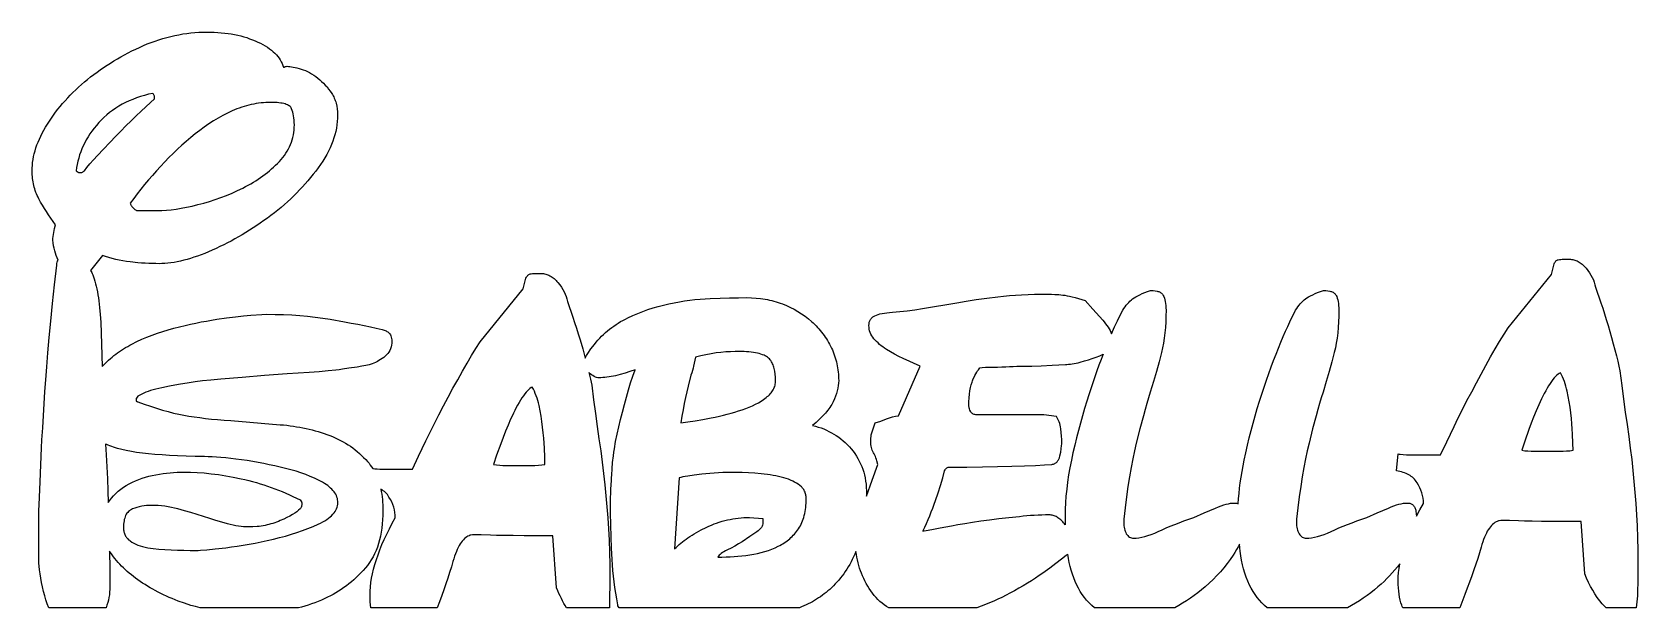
# Model space of a CAD drawing. Extents: x 10 to 246, y 2 to 87.
import ezdxf

# ---------------------------------------------------------------- set-up
doc = ezdxf.new("R2010")
doc.units = 0
doc.layers.add('CAMADA_1', color=18, linetype='CONTINUOUS')

msp = doc.modelspace()

# ---------------------------------------------------------------- linework, layer by layer
at = {"layer": 'CAMADA_1'}
for points in [[(11.96, 2.28), (11.75, 2.86), (11.55, 3.45), (11.37, 4.07), (11.21, 4.7), (11.05, 5.36), (10.91, 6.02), (10.78, 6.67), (10.68, 7.31), (10.59, 7.9), (10.53, 8.42), (10.49, 8.85), (10.48, 9.21), (10.48, 14.03), (10.48, 14.93), (10.49, 15.8), (10.51, 16.63), (10.54, 17.44), (10.68, 20.84), (10.88, 25.83), (10.96, 27), (11.07, 28.78), (11.41, 34.14), (11.52, 35.87), (11.66, 37.76), (11.83, 39.83), (12.04, 42.07), (12.27, 44.48), (12.52, 47.06), (12.81, 49.82), (13.13, 52.74), (13.16, 52.96), (13.21, 53.15), (13.26, 53.32), (13.33, 53.47), (13.19, 53.79), (13.07, 54.13), (12.95, 54.48), (12.85, 54.84), (12.76, 55.21), (12.68, 55.59), (12.62, 55.99), (12.56, 56.39), (12.57, 56.66), (12.6, 56.94), (12.64, 57.22), (12.7, 57.52), (12.83, 58.1), (12.96, 58.64), (12.6, 59.14), (12.26, 59.63), (11.93, 60.12), (11.62, 60.6), (11.32, 61.08), (11.04, 61.55), (10.76, 62.02), (10.51, 62.49), (10.39, 62.72), (10.28, 62.96), (10.17, 63.2), (10.07, 63.44), (9.98, 63.69), (9.9, 63.94), (9.83, 64.19), (9.76, 64.45), (9.7, 64.71), (9.65, 64.97), (9.61, 65.23), (9.58, 65.5), (9.55, 65.77), (9.53, 66.04), (9.52, 66.32), (9.51, 66.6), (9.52, 67.02), (9.55, 67.43), (9.59, 67.85), (9.66, 68.28), (9.73, 68.7), (9.83, 69.13), (9.95, 69.55), (10.08, 69.98), (10.23, 70.42), (10.39, 70.85), (10.58, 71.29), (10.78, 71.72), (11, 72.16), (11.24, 72.61), (11.5, 73.05), (11.77, 73.5), (12.06, 73.94), (12.35, 74.38), (12.66, 74.82), (12.98, 75.25), (13.31, 75.68), (13.66, 76.1), (14.01, 76.52), (14.37, 76.93), (14.75, 77.34), (15.13, 77.74), (15.53, 78.14), (15.93, 78.53), (16.35, 78.92), (16.78, 79.31), (17.22, 79.69), (17.67, 80.06), (18.13, 80.43), (18.6, 80.79), (19.07, 81.15), (19.55, 81.49), (20.04, 81.83), (20.54, 82.16), (21.04, 82.48), (21.55, 82.8), (22.07, 83.11), (22.59, 83.4), (23.12, 83.7), (23.66, 83.98), (24.21, 84.26), (24.76, 84.52), (25.33, 84.78), (25.89, 85.04), (26.47, 85.28), (27.04, 85.5), (27.62, 85.71), (28.19, 85.91), (28.77, 86.09), (29.35, 86.25), (29.94, 86.4), (30.52, 86.53), (31.1, 86.65), (31.69, 86.75), (32.28, 86.83), (32.87, 86.9), (33.46, 86.96), (34.05, 87), (34.65, 87.02), (35.24, 87.03), (35.79, 87.02), (36.32, 87), (36.84, 86.97), (37.35, 86.94), (37.86, 86.88), (38.35, 86.82), (38.83, 86.75), (39.31, 86.66), (39.77, 86.56), (40.22, 86.46), (40.67, 86.34), (41.1, 86.21), (41.52, 86.06), (41.94, 85.91), (42.34, 85.74), (42.74, 85.57), (43.12, 85.38), (43.48, 85.19), (43.82, 84.99), (44.14, 84.79), (44.45, 84.58), (44.73, 84.36), (44.99, 84.14), (45.24, 83.91), (45.47, 83.67), (45.67, 83.43), (45.86, 83.19), (46.03, 82.93), (46.18, 82.67), (46.31, 82.41), (46.42, 82.13), (46.52, 81.85), (46.58, 81.86), (46.63, 81.87), (46.68, 81.89), (46.72, 81.92), (46.76, 81.95), (46.83, 81.97), (46.93, 81.98), (47.05, 81.99), (47.25, 81.98), (47.47, 81.96), (47.71, 81.93), (47.96, 81.89), (48.22, 81.83), (48.5, 81.76), (48.8, 81.68), (49.1, 81.59), (49.42, 81.48), (49.73, 81.36), (50.04, 81.22), (50.35, 81.06), (50.65, 80.88), (50.96, 80.69), (51.26, 80.49), (51.56, 80.26), (51.85, 80.02), (52.13, 79.77), (52.41, 79.51), (52.67, 79.23), (52.92, 78.95), (53.16, 78.65), (53.39, 78.33), (53.61, 78.01), (53.72, 77.84), (53.81, 77.67), (53.91, 77.49), (53.99, 77.31), (54.07, 77.13), (54.14, 76.94), (54.2, 76.75), (54.26, 76.55), (54.35, 76.14), (54.42, 75.72), (54.46, 75.28), (54.47, 74.82), (54.46, 74.34), (54.43, 73.86), (54.37, 73.38), (54.3, 72.9), (54.2, 72.41), (54.07, 71.93), (53.93, 71.45), (53.76, 70.96), (53.57, 70.48), (53.36, 69.99), (53.13, 69.5), (52.87, 69.02), (52.59, 68.53), (52.29, 68.04), (51.97, 67.55), (51.62, 67.07), (51.26, 66.58), (50.89, 66.1), (50.51, 65.63), (50.12, 65.16), (49.72, 64.7), (49.31, 64.24), (48.89, 63.79), (48.46, 63.35), (48.02, 62.92), (47.57, 62.49), (47.11, 62.06), (46.64, 61.64), (46.16, 61.23), (45.67, 60.83), (45.17, 60.43), (44.66, 60.04), (44.14, 59.65), (43.63, 59.28), (43.1, 58.91), (42.58, 58.55), (42.05, 58.2), (41.52, 57.86), (40.99, 57.53), (40.45, 57.2), (39.91, 56.89), (39.37, 56.58), (38.82, 56.28), (38.27, 56), (37.72, 55.72), (37.16, 55.45), (36.6, 55.18), (36.04, 54.93), (35.48, 54.69), (34.93, 54.46), (34.39, 54.25), (33.86, 54.06), (33.34, 53.88), (32.83, 53.72), (32.32, 53.57), (31.83, 53.44), (31.34, 53.32), (30.87, 53.22), (30.4, 53.14), (29.95, 53.07), (29.5, 53.01), (29.06, 52.97), (28.63, 52.95), (28.21, 52.94), (27.71, 52.95), (27.2, 52.96), (26.69, 52.98), (26.16, 53.01), (25.62, 53.04), (25.08, 53.09), (23.97, 53.21), (23.41, 53.28), (22.87, 53.36), (22.34, 53.46), (21.82, 53.57), (21.31, 53.69), (20.81, 53.83), (20.33, 53.98), (19.86, 54.13), (18.12, 51.94), (18.21, 51.79), (18.29, 51.64), (18.37, 51.48), (18.44, 51.31), (18.55, 51.01), (18.66, 50.69), (18.76, 50.35), (18.86, 49.99), (18.95, 49.61), (19.04, 49.22), (19.12, 48.81), (19.2, 48.38), (19.27, 47.94), (19.34, 47.48), (19.45, 46.51), (19.55, 45.46), (19.63, 44.35), (19.73, 41.08), (19.84, 37.79), (20.06, 38.04), (20.3, 38.28), (20.53, 38.52), (20.78, 38.75), (21.03, 38.97), (21.29, 39.19), (21.55, 39.41), (21.82, 39.62), (22.1, 39.82), (22.38, 40.02), (22.67, 40.22), (22.96, 40.41), (23.27, 40.59), (23.58, 40.77), (23.89, 40.95), (24.21, 41.11), (24.93, 41.47), (25.67, 41.81), (26.42, 42.12), (27.18, 42.42), (27.96, 42.7), (28.75, 42.97), (29.56, 43.21), (30.38, 43.44), (31.2, 43.64), (32.02, 43.84), (32.82, 44.03), (33.61, 44.2), (34.39, 44.36), (35.17, 44.5), (35.93, 44.64), (36.68, 44.76), (38.11, 44.97), (39.43, 45.14), (40.63, 45.27), (41.19, 45.32), (41.72, 45.36), (43.33, 45.46), (44.04, 45.49), (45.29, 45.48), (46.51, 45.45), (47.72, 45.39), (48.9, 45.31), (50.05, 45.21), (51.19, 45.08), (52.3, 44.93), (53.39, 44.76), (55.48, 44.39), (56.48, 44.2), (57.45, 44.02), (58.39, 43.82), (59.3, 43.63), (60.17, 43.43), (61.02, 43.24), (61.18, 43.2), (61.33, 43.15), (61.48, 43.1), (61.61, 43.04), (61.74, 42.97), (61.86, 42.89), (61.97, 42.8), (62.08, 42.71), (62.17, 42.6), (62.25, 42.47), (62.32, 42.31), (62.38, 42.14), (62.42, 41.95), (62.45, 41.74), (62.47, 41.5), (62.48, 41.25), (62.43, 40.96), (62.36, 40.68), (62.27, 40.42), (62.16, 40.17), (62.02, 39.94), (61.87, 39.72), (61.68, 39.51), (61.48, 39.32), (61.26, 39.15), (61.04, 38.98), (60.81, 38.82), (60.57, 38.68), (60.33, 38.54), (60.08, 38.42), (59.82, 38.3), (59.56, 38.2), (59.12, 38.07), (58.61, 37.95), (58.03, 37.84), (57.37, 37.73), (56.13, 37.55), (55.18, 37.4), (54.73, 37.34), (54.23, 37.27), (53.09, 37.15), (51.77, 37.04), (50.27, 36.94), (47.04, 36.72), (43.71, 36.47), (40.41, 36.21), (37.28, 35.94), (35.84, 35.81), (34.59, 35.68), (33.52, 35.54), (32.63, 35.41), (31.08, 35.15), (29.75, 34.91), (28.63, 34.69), (28.15, 34.58), (27.73, 34.48), (27.34, 34.38), (26.96, 34.27), (26.61, 34.15), (26.27, 34.02), (25.94, 33.88), (25.64, 33.74), (25.35, 33.58), (25.07, 33.42), (24.96, 33.29), (24.88, 33.16), (24.85, 33.09), (24.83, 33.02), (24.81, 32.96), (24.81, 32.89), (24.81, 32.83), (24.83, 32.78), (24.85, 32.73), (24.88, 32.69), (24.91, 32.66), (24.96, 32.64), (25.01, 32.63), (25.07, 32.63), (26.02, 32.28), (26.94, 31.95), (27.83, 31.66), (28.69, 31.4), (29.52, 31.17), (30.32, 30.96), (31.09, 30.78), (31.84, 30.64), (32.58, 30.51), (33.36, 30.39), (34.18, 30.28), (35.02, 30.17), (35.9, 30.08), (36.81, 29.99), (37.76, 29.91), (38.74, 29.84), (46.03, 29.24), (46.52, 29.2), (47.01, 29.15), (47.5, 29.09), (47.98, 29.02), (48.45, 28.95), (48.92, 28.86), (49.38, 28.78), (49.84, 28.68), (50.3, 28.58), (50.74, 28.47), (51.19, 28.35), (51.62, 28.22), (52.06, 28.09), (52.48, 27.95), (52.91, 27.81), (53.32, 27.65), (53.73, 27.49), (54.14, 27.32), (54.53, 27.13), (54.92, 26.94), (55.29, 26.74), (55.66, 26.52), (56.02, 26.3), (56.37, 26.06), (56.72, 25.82), (57.05, 25.56), (57.38, 25.29), (57.7, 25.02), (58.01, 24.73), (58.31, 24.43), (58.61, 24.12), (58.89, 23.81), (59.1, 23.56), (59.29, 23.31), (59.47, 23.05), (59.65, 22.78), (59.94, 22.75), (60.28, 22.73), (60.68, 22.72), (61.12, 22.72), (65.49, 22.72), (66.39, 24.62), (67.48, 26.89), (68.09, 28.13), (68.73, 29.4), (69.38, 30.69), (70.07, 32), (70.76, 33.31), (71.46, 34.6), (72.16, 35.87), (72.85, 37.11), (73.54, 38.3), (74.2, 39.41), (74.83, 40.45), (75.44, 41.42), (81.81, 49.24), (82.2, 50.83), (82.27, 50.96), (82.34, 51.07), (82.41, 51.17), (82.49, 51.25), (82.56, 51.31), (82.64, 51.37), (82.72, 51.41), (82.8, 51.43), (82.98, 51.46), (83.18, 51.48), (83.41, 51.49), (83.66, 51.5), (84.46, 51.5), (84.62, 51.49), (84.79, 51.48), (84.95, 51.45), (85.11, 51.41), (85.27, 51.37), (85.42, 51.31), (85.58, 51.24), (85.73, 51.16), (85.89, 51.08), (86.04, 50.98), (86.19, 50.87), (86.34, 50.75), (86.48, 50.62), (86.63, 50.48), (86.77, 50.33), (86.91, 50.17), (87.18, 49.84), (87.42, 49.5), (87.64, 49.16), (87.82, 48.81), (87.98, 48.46), (88.12, 48.11), (88.22, 47.75), (88.3, 47.38), (89.1, 45.06), (89.37, 44.28), (89.63, 43.47), (89.9, 42.63), (90.16, 41.75), (90.55, 40.4), (90.92, 39.05), (91, 39.24), (91.09, 39.41), (91.19, 39.58), (91.29, 39.73), (91.77, 40.39), (92.29, 41.06), (92.54, 41.37), (92.8, 41.67), (93.07, 41.96), (93.34, 42.25), (93.62, 42.52), (93.91, 42.79), (94.21, 43.05), (94.51, 43.29), (94.82, 43.53), (95.14, 43.77), (95.46, 43.99), (95.79, 44.2), (96.13, 44.41), (96.48, 44.6), (96.83, 44.79), (97.19, 44.97), (97.93, 45.31), (98.67, 45.62), (99.41, 45.91), (100.16, 46.18), (100.92, 46.42), (101.68, 46.65), (102.45, 46.85), (103.23, 47.02), (104.01, 47.18), (104.78, 47.32), (105.55, 47.45), (106.31, 47.55), (107.07, 47.65), (107.83, 47.72), (108.58, 47.78), (109.33, 47.82), (110.78, 47.88), (112.16, 47.92), (113.47, 47.94), (114.7, 47.95), (115.39, 47.94), (116.07, 47.89), (116.74, 47.82), (117.07, 47.77), (117.4, 47.72), (117.73, 47.66), (118.05, 47.59), (118.37, 47.51), (118.69, 47.43), (119.01, 47.34), (119.32, 47.24), (119.63, 47.14), (119.94, 47.02), (120.54, 46.78), (121.13, 46.51), (121.7, 46.23), (122.24, 45.91), (122.77, 45.58), (123.28, 45.22), (123.78, 44.84), (124.25, 44.44), (124.48, 44.23), (124.7, 44.01), (124.92, 43.8), (125.13, 43.57), (125.33, 43.34), (125.53, 43.11), (125.72, 42.87), (125.91, 42.63), (126.09, 42.38), (126.26, 42.13), (126.43, 41.88), (126.59, 41.62), (126.74, 41.35), (126.89, 41.08), (127.03, 40.81), (127.17, 40.53), (127.3, 40.24), (127.42, 39.96), (127.53, 39.67), (127.63, 39.38), (127.73, 39.09), (127.81, 38.8), (127.89, 38.5), (127.96, 38.2), (128.03, 37.91), (128.08, 37.6), (128.12, 37.3), (128.16, 36.99), (128.19, 36.69), (128.21, 36.38), (128.22, 36.06), (128.23, 35.75), (128.22, 35.38), (128.18, 35.01), (128.12, 34.63), (128.03, 34.24), (127.92, 33.85), (127.78, 33.45), (127.62, 33.05), (127.43, 32.63), (127.33, 32.43), (127.21, 32.22), (127.08, 32.01), (126.94, 31.79), (126.79, 31.58), (126.63, 31.36), (126.46, 31.15), (126.27, 30.93), (125.87, 30.48), (125.42, 30.04), (124.92, 29.58), (124.38, 29.12), (124.81, 29.01), (125.23, 28.89), (125.63, 28.76), (126.03, 28.61), (126.42, 28.44), (126.8, 28.26), (127.17, 28.07), (127.53, 27.86), (127.88, 27.64), (128.23, 27.4), (128.56, 27.15), (128.88, 26.88), (129.2, 26.6), (129.5, 26.31), (129.8, 26), (130.09, 25.67), (130.36, 25.33), (130.61, 24.99), (130.85, 24.63), (131.07, 24.26), (131.27, 23.88), (131.46, 23.5), (131.63, 23.1), (131.78, 22.69), (131.91, 22.27), (132.02, 21.84), (132.12, 21.4), (132.2, 20.95), (132.26, 20.49), (132.3, 20.01), (132.33, 19.53), (132.34, 19.04), (132.34, 18.74), (133.18, 21.06), (134.01, 23.4), (133.87, 23.9), (133.79, 24.14), (133.71, 24.36), (133.63, 24.57), (133.54, 24.76), (133.44, 24.95), (133.35, 25.12), (133.25, 25.29), (133.17, 25.48), (133.1, 25.67), (133.05, 25.88), (133.01, 26.1), (132.97, 26.34), (132.96, 26.59), (132.95, 26.84), (132.96, 27.23), (133, 27.57), (133.03, 27.74), (133.06, 27.89), (133.1, 28.03), (133.15, 28.17), (133.36, 28.77), (133.61, 29.5), (134.42, 29.78), (135.27, 30.09), (135.71, 30.25), (136.15, 30.38), (136.6, 30.48), (137.06, 30.56), (140.24, 37.85), (137.72, 38.98), (137.07, 39.29), (136.45, 39.61), (135.85, 39.95), (135.27, 40.31), (134.99, 40.49), (134.73, 40.68), (134.48, 40.87), (134.24, 41.07), (134.02, 41.27), (133.8, 41.47), (133.6, 41.68), (133.41, 41.9), (133.24, 42.12), (133.09, 42.34), (132.97, 42.57), (132.87, 42.81), (132.79, 43.05), (132.73, 43.3), (132.7, 43.56), (132.68, 43.82), (132.7, 44.08), (132.71, 44.2), (132.74, 44.31), (132.77, 44.42), (132.81, 44.52), (132.85, 44.62), (132.9, 44.72), (132.96, 44.8), (133.02, 44.89), (133.09, 44.97), (133.17, 45.04), (133.25, 45.11), (133.34, 45.17), (133.44, 45.23), (133.55, 45.28), (133.78, 45.37), (134.03, 45.46), (134.31, 45.54), (134.62, 45.61), (134.96, 45.67), (135.32, 45.73), (135.71, 45.77), (136.13, 45.81), (136.67, 45.85), (137.21, 45.89), (137.75, 45.95), (138.3, 46.01), (139.43, 46.16), (140.58, 46.34), (145.62, 47.2), (147.01, 47.43), (148.48, 47.65), (150.03, 47.86), (151.65, 48.06), (152.49, 48.16), (153.36, 48.24), (154.25, 48.31), (155.16, 48.36), (156.1, 48.41), (157.07, 48.44), (158.06, 48.46), (159.08, 48.46), (159.56, 48.45), (160.07, 48.43), (160.62, 48.39), (161.2, 48.33), (161.51, 48.29), (161.85, 48.23), (162.22, 48.16), (162.62, 48.06), (163.05, 47.96), (163.51, 47.83), (164, 47.69), (164.51, 47.53), (165.62, 46.27), (167.1, 44.62), (167.32, 44.36), (167.52, 44.11), (167.71, 43.86), (167.88, 43.61), (168.04, 43.37), (168.18, 43.12), (168.3, 42.88), (168.41, 42.63), (168.85, 43.64), (169.27, 44.55), (169.67, 45.37), (170.04, 46.1), (170.21, 46.35), (170.38, 46.6), (170.56, 46.83), (170.74, 47.04), (170.92, 47.24), (171.11, 47.43), (171.31, 47.6), (171.5, 47.75), (171.72, 47.9), (171.97, 48.06), (172.25, 48.21), (172.56, 48.37), (172.91, 48.53), (173.29, 48.69), (173.71, 48.85), (174.15, 49.01), (174.5, 49), (174.82, 48.97), (175.1, 48.91), (175.23, 48.87), (175.35, 48.83), (175.46, 48.78), (175.56, 48.73), (175.66, 48.67), (175.75, 48.6), (175.82, 48.53), (175.9, 48.46), (175.96, 48.37), (176.01, 48.28), (176.1, 48.09), (176.19, 47.87), (176.25, 47.63), (176.31, 47.37), (176.35, 47.09), (176.38, 46.78), (176.4, 46.45), (176.41, 46.1), (176.4, 45.22), (176.37, 44.36), (176.32, 43.54), (176.24, 42.75), (176.15, 41.98), (176.04, 41.25), (175.9, 40.54), (175.75, 39.86), (175.39, 38.5), (175, 37.08), (174.56, 35.59), (174.09, 34.03), (173.84, 33.21), (173.59, 32.36), (173.33, 31.48), (173.08, 30.56), (172.56, 28.62), (172.03, 26.53), (171.77, 25.42), (171.52, 24.22), (171.27, 22.94), (171.04, 21.58), (170.81, 20.14), (170.59, 18.61), (170.38, 17.01), (170.18, 15.33), (170.18, 14.8), (170.18, 14.57), (170.2, 14.35), (170.23, 14.14), (170.28, 13.93), (170.33, 13.74), (170.4, 13.55), (170.48, 13.37), (170.57, 13.2), (170.68, 13.05), (170.79, 12.91), (170.91, 12.8), (171.04, 12.71), (171.17, 12.63), (171.32, 12.58), (171.47, 12.55), (171.63, 12.54), (171.82, 12.55), (172.01, 12.56), (172.41, 12.6), (172.83, 12.68), (173.28, 12.79), (173.74, 12.93), (174.23, 13.1), (174.75, 13.3), (175.28, 13.54), (175.84, 13.79), (176.43, 14.04), (177.04, 14.29), (177.69, 14.55), (178.35, 14.81), (179.05, 15.07), (180.52, 15.59), (182.05, 16.27), (183.7, 16.98), (184.12, 17.16), (184.52, 17.3), (184.9, 17.43), (185.26, 17.53), (185.6, 17.61), (185.92, 17.67), (186.21, 17.7), (186.49, 17.71), (186.64, 17.71), (186.78, 17.69), (186.92, 17.65), (187.04, 17.61), (187.09, 18.36), (187.16, 19.13), (187.24, 19.91), (187.34, 20.7), (187.46, 21.51), (187.6, 22.33), (187.75, 23.17), (187.92, 24.01), (188.16, 25.12), (188.41, 26.22), (188.67, 27.32), (188.95, 28.41), (189.23, 29.49), (189.53, 30.57), (189.85, 31.64), (190.17, 32.7), (190.51, 33.75), (190.84, 34.78), (191.19, 35.79), (191.53, 36.78), (191.88, 37.75), (192.24, 38.69), (192.6, 39.62), (192.96, 40.53), (193.32, 41.4), (193.66, 42.22), (194, 42.99), (194.32, 43.71), (194.63, 44.38), (194.92, 45), (195.21, 45.57), (195.48, 46.1), (195.65, 46.35), (195.82, 46.6), (195.99, 46.83), (196.17, 47.04), (196.36, 47.24), (196.55, 47.43), (196.74, 47.6), (196.94, 47.75), (197.15, 47.9), (197.4, 48.06), (197.68, 48.21), (198, 48.37), (198.35, 48.53), (198.73, 48.69), (199.14, 48.85), (199.59, 49.01), (199.94, 49), (200.25, 48.97), (200.53, 48.91), (200.66, 48.87), (200.78, 48.83), (200.89, 48.78), (201, 48.73), (201.09, 48.67), (201.18, 48.6), (201.26, 48.53), (201.33, 48.46), (201.39, 48.37), (201.45, 48.28), (201.54, 48.09), (201.62, 47.87), (201.69, 47.63), (201.74, 47.37), (201.79, 47.09), (201.82, 46.78), (201.84, 46.45), (201.84, 46.1), (201.83, 45.22), (201.8, 44.36), (201.75, 43.54), (201.68, 42.75), (201.58, 41.98), (201.47, 41.25), (201.34, 40.54), (201.18, 39.86), (200.83, 38.5), (200.43, 37.08), (200, 35.59), (199.52, 34.03), (199.27, 33.21), (199.02, 32.36), (198.77, 31.48), (198.51, 30.56), (197.99, 28.62), (197.47, 26.53), (197.21, 25.42), (196.95, 24.22), (196.71, 22.94), (196.47, 21.58), (196.24, 20.14), (196.02, 18.61), (195.81, 17.01), (195.61, 15.33), (195.61, 14.8), (195.62, 14.57), (195.64, 14.35), (195.67, 14.14), (195.71, 13.93), (195.77, 13.74), (195.83, 13.55), (195.92, 13.37), (196.01, 13.2), (196.11, 13.05), (196.22, 12.91), (196.34, 12.8), (196.47, 12.71), (196.61, 12.63), (196.75, 12.58), (196.91, 12.55), (197.07, 12.54), (197.25, 12.55), (197.45, 12.56), (197.84, 12.6), (198.27, 12.68), (198.71, 12.79), (199.18, 12.93), (199.67, 13.1), (200.18, 13.3), (200.72, 13.54), (201.28, 13.79), (201.86, 14.04), (202.48, 14.29), (203.12, 14.55), (203.79, 14.81), (204.48, 15.07), (205.96, 15.59), (207.48, 16.27), (209.14, 16.98), (209.56, 17.16), (209.96, 17.3), (210.34, 17.43), (210.7, 17.53), (211.03, 17.61), (211.35, 17.67), (211.65, 17.7), (211.92, 17.71), (212.05, 17.71), (212.18, 17.7), (212.29, 17.67), (212.4, 17.64), (212.5, 17.6), (212.6, 17.55), (212.69, 17.49), (212.77, 17.42), (212.84, 17.34), (212.91, 17.25), (212.97, 17.15), (213.03, 17.04), (213.08, 16.93), (213.12, 16.8), (213.16, 16.66), (213.18, 16.52), (213.25, 16.12), (213.3, 15.76), (213.78, 16.7), (214.3, 17.66), (214.29, 18.05), (214.24, 18.44), (214.17, 18.83), (214.07, 19.21), (213.94, 19.59), (213.78, 19.97), (213.59, 20.34), (213.37, 20.71), (213.25, 20.88), (213.12, 21.05), (212.98, 21.21), (212.83, 21.36), (212.67, 21.5), (212.51, 21.63), (212.33, 21.75), (212.14, 21.87), (211.95, 21.97), (211.74, 22.06), (211.53, 22.15), (211.31, 22.22), (211.07, 22.29), (210.83, 22.35), (210.58, 22.39), (210.32, 22.43), (210.59, 24.95), (210.73, 24.92), (210.9, 24.89), (211.32, 24.85), (211.83, 24.83), (212.44, 24.82), (216.82, 24.82), (217.72, 26.72), (218.81, 29), (219.42, 30.23), (220.05, 31.5), (220.71, 32.79), (221.4, 34.1), (222.09, 35.42), (222.79, 36.7), (223.48, 37.97), (224.18, 39.21), (224.86, 40.4), (225.52, 41.51), (226.16, 42.55), (226.77, 43.52), (233.13, 51.34), (233.53, 52.93), (233.6, 53.06), (233.67, 53.17), (233.74, 53.27), (233.81, 53.35), (233.89, 53.42), (233.97, 53.47), (234.05, 53.51), (234.13, 53.53), (234.31, 53.56), (234.51, 53.58), (234.74, 53.59), (234.99, 53.6), (235.79, 53.6), (235.95, 53.59), (236.11, 53.58), (236.28, 53.55), (236.44, 53.51), (236.59, 53.47), (236.75, 53.41), (236.91, 53.34), (237.06, 53.27), (237.21, 53.18), (237.37, 53.08), (237.51, 52.97), (237.66, 52.85), (237.81, 52.72), (237.95, 52.58), (238.1, 52.43), (238.24, 52.27), (238.51, 51.94), (238.75, 51.6), (238.96, 51.26), (239.15, 50.91), (239.31, 50.56), (239.45, 50.21), (239.55, 49.85), (239.63, 49.49), (240.43, 47.17), (240.69, 46.39), (240.96, 45.57), (241.22, 44.73), (241.49, 43.85), (241.75, 42.95), (242, 42.06), (242.25, 41.16), (242.48, 40.27), (242.7, 39.4), (242.9, 38.59), (243.07, 37.84), (243.21, 37.15), (243.48, 35.02), (243.74, 32.99), (244.01, 31.07), (244.27, 29.26), (244.53, 27.52), (244.75, 25.81), (244.96, 24.14), (245.14, 22.5), (245.29, 20.87), (245.43, 19.25), (245.56, 17.62), (245.67, 16), (245.75, 14.34), (245.82, 12.6), (245.85, 10.79), (245.86, 8.9), (245.86, 7.31), (245.85, 5.97), (245.83, 4.89), (245.8, 4.06), (245.77, 3.6), (245.73, 3.15), (245.68, 2.71), (245.62, 2.28), (241.19, 2.28), (240.91, 2.56), (240.63, 2.87), (240.25, 3.33), (239.89, 3.82), (239.55, 4.33), (239.22, 4.87), (238.9, 5.44), (238.6, 6.04), (238.31, 6.66), (238.04, 7.31), (237.51, 15), (233.27, 15), (231.66, 15.01), (230.3, 15.02), (229.17, 15.04), (228.29, 15.07), (226.95, 15.12), (225.97, 15.14), (225.67, 15.13), (225.44, 15.1), (225.35, 15.08), (225.27, 15.06), (225.22, 15.03), (225.18, 15), (224.99, 14.93), (224.82, 14.83), (224.65, 14.71), (224.48, 14.57), (224.32, 14.41), (224.16, 14.22), (224, 14.02), (223.85, 13.79), (223.7, 13.55), (223.56, 13.28), (223.42, 12.99), (223.29, 12.68), (223.15, 12.35), (223.03, 11.99), (222.91, 11.62), (222.79, 11.22), (222.55, 10.4), (222.29, 9.57), (222.02, 8.72), (221.73, 7.86), (221.42, 6.98), (221.1, 6.09), (220.76, 5.18), (220.4, 4.26), (219.65, 2.28), (211.27, 2.28), (211.19, 2.48), (211.12, 2.67), (210.99, 3.04), (210.88, 3.44), (210.79, 3.86), (210.72, 4.29), (210.66, 4.75), (210.62, 5.23), (210.59, 5.73), (210.59, 6.25), (210.6, 6.85), (210.64, 7.47), (210.72, 8.1), (210.82, 8.75), (210.47, 8.31), (210.1, 7.87), (209.72, 7.44), (209.33, 7.01), (208.92, 6.59), (208.5, 6.18), (208.06, 5.78), (207.61, 5.38), (207.08, 4.93), (206.54, 4.5), (206, 4.09), (205.44, 3.7), (204.87, 3.32), (204.3, 2.96), (203.71, 2.61), (203.12, 2.28), (191.31, 2.28), (190.91, 2.63), (190.53, 3.01), (190.17, 3.4), (189.83, 3.81), (189.52, 4.24), (189.23, 4.69), (188.96, 5.16), (188.71, 5.64), (188.46, 6.22), (188.23, 6.8), (188.02, 7.4), (187.84, 8.02), (187.67, 8.64), (187.53, 9.29), (187.42, 9.95), (187.32, 10.62), (187.26, 11.14), (187.21, 11.66), (187.02, 11.26), (186.8, 10.85), (186.56, 10.44), (186.29, 10.02), (185.86, 9.4), (185.41, 8.79), (184.93, 8.19), (184.43, 7.6), (183.91, 7.03), (183.36, 6.47), (182.78, 5.92), (182.18, 5.38), (181.65, 4.93), (181.11, 4.5), (180.56, 4.09), (180.01, 3.7), (179.44, 3.32), (178.86, 2.96), (178.28, 2.61), (177.69, 2.28), (165.88, 2.28), (165.48, 2.63), (165.09, 3.01), (164.73, 3.4), (164.4, 3.81), (164.08, 4.24), (163.79, 4.69), (163.53, 5.16), (163.28, 5.64), (163.05, 6.17), (162.83, 6.71), (162.63, 7.25), (162.46, 7.82), (162.3, 8.39), (162.16, 8.97), (162.05, 9.57), (161.95, 10.18), (161.84, 10.09), (161.73, 10), (161.02, 9.44), (160.2, 8.82), (159.29, 8.15), (158.28, 7.41), (157.74, 7.03), (157.18, 6.66), (156.61, 6.28), (156.01, 5.91), (155.4, 5.53), (154.76, 5.16), (154.11, 4.8), (153.44, 4.43), (152.86, 4.13), (152.27, 3.83), (151.67, 3.55), (151.06, 3.27), (150.45, 3.01), (149.83, 2.76), (149.2, 2.51), (148.57, 2.28), (135.62, 2.28), (135.27, 2.49), (134.93, 2.72), (134.61, 2.97), (134.3, 3.23), (134.01, 3.5), (133.73, 3.8), (133.47, 4.11), (133.21, 4.43), (132.96, 4.78), (132.73, 5.14), (132.5, 5.5), (132.29, 5.87), (132.1, 6.24), (131.91, 6.61), (131.74, 6.99), (131.58, 7.37), (131.44, 7.75), (131.3, 8.14), (131.18, 8.54), (131.08, 8.93), (130.99, 9.34), (130.91, 9.74), (130.84, 10.15), (130.78, 10.57), (130.61, 10.17), (130.43, 9.78), (130.24, 9.41), (130.05, 9.04), (129.85, 8.68), (129.64, 8.32), (129.42, 7.98), (129.2, 7.64), (128.97, 7.31), (128.73, 6.99), (128.49, 6.68), (128.24, 6.38), (127.98, 6.08), (127.72, 5.8), (127.45, 5.52), (127.17, 5.25), (126.91, 5.01), (126.65, 4.78), (126.38, 4.56), (126.11, 4.34), (125.84, 4.13), (125.55, 3.93), (125.27, 3.74), (124.97, 3.55), (124.68, 3.37), (124.37, 3.19), (124.07, 3.02), (123.75, 2.86), (123.43, 2.71), (123.11, 2.56), (122.78, 2.42), (122.45, 2.28), (95.93, 2.28), (95.83, 2.43), (95.74, 2.59), (95.74, 2.73), (95.58, 3.59), (95.43, 4.44), (95.3, 5.29), (95.19, 6.13), (95.09, 6.96), (95, 7.79), (94.93, 8.61), (94.87, 9.42), (94.79, 11.07), (94.72, 12.76), (94.69, 14.49), (94.67, 16.25), (94.67, 18.51), (94.68, 19.11), (94.71, 19.74), (94.75, 20.37), (94.81, 21.03), (94.81, 21.43), (94.82, 21.85), (94.87, 22.74), (94.96, 23.68), (95.07, 24.68), (95.14, 25.19), (95.22, 25.71), (95.4, 26.77), (95.62, 27.83), (95.87, 28.92), (96.14, 30.01), (96.41, 31.11), (96.7, 32.2), (97, 33.3), (97.3, 34.37), (97.61, 35.4), (97.93, 36.39), (98.26, 37.34), (97.5, 37.06), (96.78, 36.82), (96.08, 36.62), (95.74, 36.53), (95.4, 36.45), (95.08, 36.38), (94.75, 36.32), (94.44, 36.27), (94.13, 36.22), (93.82, 36.19), (93.53, 36.17), (93.23, 36.15), (92.95, 36.15), (92.78, 36.16), (92.6, 36.2), (92.42, 36.26), (92.23, 36.35), (92.04, 36.46), (91.85, 36.59), (91.66, 36.75), (91.46, 36.93), (91.69, 35.95), (91.88, 35.05), (92.15, 32.92), (92.42, 30.89), (92.68, 28.97), (92.95, 27.16), (93.2, 25.42), (93.43, 23.71), (93.63, 22.04), (93.81, 20.4), (93.97, 18.77), (94.11, 17.15), (94.23, 15.52), (94.34, 13.9), (94.43, 12.23), (94.49, 10.5), (94.53, 8.69), (94.54, 6.8), (94.53, 5.36), (94.52, 4.13), (94.51, 3.1), (94.48, 2.28), (88.19, 2.28), (87.98, 2.61), (87.79, 2.95), (87.59, 3.3), (87.41, 3.66), (87.22, 4.04), (87.05, 4.42), (86.88, 4.81), (86.71, 5.21), (86.18, 12.9), (81.94, 12.9), (80.33, 12.91), (78.97, 12.92), (77.85, 12.94), (76.96, 12.97), (75.62, 13.02), (74.64, 13.03), (74.35, 13.03), (74.11, 13), (74.02, 12.98), (73.95, 12.96), (73.89, 12.93), (73.85, 12.9), (73.67, 12.83), (73.49, 12.73), (73.32, 12.61), (73.15, 12.47), (72.99, 12.3), (72.83, 12.12), (72.67, 11.92), (72.52, 11.69), (72.37, 11.44), (72.23, 11.18), (72.09, 10.89), (71.96, 10.58), (71.83, 10.25), (71.7, 9.89), (71.58, 9.52), (71.46, 9.12), (71.22, 8.32), (70.97, 7.5), (70.7, 6.66), (70.42, 5.81), (70.12, 4.95), (69.8, 4.08), (69.47, 3.19), (69.12, 2.28), (59.38, 2.28), (59.33, 2.72), (59.29, 3.18), (59.27, 3.65), (59.26, 4.15), (59.27, 4.75), (59.32, 5.37), (59.39, 6), (59.49, 6.65), (59.62, 7.31), (59.78, 7.99), (59.97, 8.68), (60.19, 9.39), (60.43, 10.11), (60.71, 10.84), (61.01, 11.59), (61.35, 12.35), (61.71, 13.13), (62.1, 13.93), (62.52, 14.73), (62.97, 15.55), (62.96, 15.95), (62.91, 16.34), (62.84, 16.73), (62.74, 17.11), (62.61, 17.49), (62.45, 17.87), (62.26, 18.24), (62.04, 18.6), (61.92, 18.78), (61.8, 18.95), (61.66, 19.1), (61.51, 19.25), (61.36, 19.39), (61.19, 19.52), (61.02, 19.64), (60.84, 19.75), (60.91, 19.39), (60.97, 19.01), (61.03, 18.63), (61.07, 18.24), (61.1, 17.84), (61.13, 17.43), (61.14, 17.01), (61.15, 16.58), (61.14, 15.91), (61.11, 15.26), (61.06, 14.63), (60.99, 14.01), (60.9, 13.42), (60.79, 12.85), (60.65, 12.29), (60.5, 11.75), (60.33, 11.24), (60.14, 10.74), (59.93, 10.26), (59.69, 9.8), (59.44, 9.36), (59.17, 8.94), (58.88, 8.54), (58.56, 8.16), (58.24, 7.79), (57.9, 7.43), (57.56, 7.09), (57.22, 6.76), (56.87, 6.43), (56.51, 6.12), (56.15, 5.82), (55.78, 5.54), (55.4, 5.26), (55.02, 5), (54.63, 4.74), (54.24, 4.5), (53.83, 4.27), (53.43, 4.05), (53.01, 3.84), (52.59, 3.65), (52.1, 3.43), (51.61, 3.23), (51.13, 3.04), (50.64, 2.86), (50.15, 2.7), (49.66, 2.55), (49.18, 2.41), (48.7, 2.28), (34.23, 2.28), (33.56, 2.46), (32.9, 2.65), (31.95, 2.96), (31.03, 3.29), (30.15, 3.64), (29.71, 3.82), (29.29, 4.01), (28.87, 4.21), (28.45, 4.4), (28.05, 4.61), (27.65, 4.82), (27.26, 5.03), (26.88, 5.25), (26.5, 5.47), (26.14, 5.7), (25.78, 5.94), (25.42, 6.17), (25.08, 6.41), (24.75, 6.66), (24.43, 6.9), (24.12, 7.15), (23.81, 7.4), (23.52, 7.66), (23.23, 7.92), (22.95, 8.18), (22.69, 8.44), (22.43, 8.71), (22.18, 8.98), (21.94, 9.26), (21.71, 9.53), (21.49, 9.81), (21.19, 10.23), (20.91, 10.65), (20.94, 8.02), (20.95, 5.41), (20.95, 5.01), (20.92, 4.62), (20.88, 4.22), (20.82, 3.83), (20.74, 3.44), (20.64, 3.05), (20.53, 2.67), (20.4, 2.28)], [(16.01, 66.6), (16.15, 66.49), (16.28, 66.4), (16.34, 66.37), (16.41, 66.35), (16.48, 66.34), (16.54, 66.34), (16.64, 66.34), (16.73, 66.35), (16.82, 66.37), (16.91, 66.4), (16.99, 66.44), (17.07, 66.49), (17.14, 66.54), (17.21, 66.6), (17.58, 67.09), (18.02, 67.63), (18.54, 68.22), (19.13, 68.86), (21.85, 71.71), (22.58, 72.47), (23.32, 73.22), (24.07, 73.96), (24.83, 74.69), (25.57, 75.4), (26.27, 76.05), (26.93, 76.66), (27.55, 77.21), (27.55, 77.34), (27.55, 77.44), (27.53, 77.54), (27.51, 77.62), (27.48, 77.71), (27.45, 77.79), (27.4, 77.87), (27.35, 77.94), (27.29, 78.01), (26.66, 77.87), (26.06, 77.71), (25.47, 77.53), (24.9, 77.34), (24.34, 77.13), (23.8, 76.9), (23.28, 76.66), (22.78, 76.4), (22.29, 76.12), (21.82, 75.83), (21.36, 75.51), (20.92, 75.19), (20.5, 74.84), (20.09, 74.48), (19.7, 74.09), (19.33, 73.7), (18.97, 73.29), (18.64, 72.88), (18.32, 72.46), (18.03, 72.04), (17.75, 71.61), (17.49, 71.18), (17.26, 70.74), (17.04, 70.3), (16.84, 69.85), (16.67, 69.4), (16.51, 68.95), (16.37, 68.49), (16.25, 68.02), (16.15, 67.55), (16.07, 67.08)], [(23.97, 61.83), (23.98, 61.76), (24, 61.69), (24.03, 61.61), (24.07, 61.53), (24.13, 61.44), (24.19, 61.35), (24.37, 61.16), (24.56, 60.99), (24.65, 60.92), (24.73, 60.87), (24.81, 60.82), (24.89, 60.79), (24.96, 60.77), (25.03, 60.77), (27.95, 60.77), (28.59, 60.78), (29.27, 60.82), (29.97, 60.89), (30.7, 60.98), (31.46, 61.1), (32.25, 61.25), (33.07, 61.43), (33.92, 61.63), (34.78, 61.86), (35.62, 62.1), (36.47, 62.38), (37.3, 62.67), (38.12, 62.99), (38.94, 63.33), (39.75, 63.7), (40.55, 64.08), (40.94, 64.28), (41.33, 64.49), (41.71, 64.7), (42.08, 64.92), (42.44, 65.15), (42.8, 65.38), (43.14, 65.61), (43.48, 65.86), (43.81, 66.1), (44.14, 66.36), (44.46, 66.62), (44.76, 66.88), (45.06, 67.15), (45.36, 67.43), (45.64, 67.71), (45.92, 67.99), (46.18, 68.29), (46.43, 68.59), (46.66, 68.89), (46.88, 69.2), (47.07, 69.52), (47.25, 69.84), (47.42, 70.16), (47.56, 70.5), (47.69, 70.84), (47.8, 71.18), (47.89, 71.53), (47.97, 71.89), (48.03, 72.25), (48.07, 72.61), (48.1, 72.99), (48.11, 73.37), (48.1, 73.72), (48.08, 74.06), (48.05, 74.39), (48.01, 74.69), (47.95, 74.98), (47.88, 75.26), (47.8, 75.51), (47.71, 75.75), (47.65, 75.87), (47.58, 75.97), (47.48, 76.07), (47.37, 76.16), (47.24, 76.24), (47.09, 76.32), (46.93, 76.39), (46.75, 76.45), (46.55, 76.5), (46.33, 76.55), (46.1, 76.59), (45.85, 76.62), (45.58, 76.65), (45.29, 76.67), (44.98, 76.68), (44.66, 76.68), (44.3, 76.68), (43.93, 76.66), (43.57, 76.64), (43.21, 76.6), (42.85, 76.56), (42.49, 76.5), (42.13, 76.44), (41.78, 76.37), (41.42, 76.28), (41.06, 76.19), (40.71, 76.09), (40.36, 75.97), (40.01, 75.85), (39.66, 75.72), (39.31, 75.57), (38.96, 75.42), (38.26, 75.09), (37.57, 74.74), (36.89, 74.36), (36.21, 73.95), (35.53, 73.51), (34.85, 73.05), (34.18, 72.56), (33.52, 72.04), (32.86, 71.5), (32.21, 70.95), (31.56, 70.37), (30.92, 69.78), (30.28, 69.18), (29.65, 68.56), (29.03, 67.92), (28.41, 67.26), (27.81, 66.6), (27.22, 65.93), (26.64, 65.26), (26.08, 64.58), (25.53, 63.9), (24.99, 63.21), (24.47, 62.52)], [(112.98, 40), (112.31, 39.98), (111.62, 39.95), (110.91, 39.88), (110.19, 39.8), (109.45, 39.68), (108.7, 39.55), (107.93, 39.39), (107.14, 39.2), (106.88, 37.87), (106.8, 37.54), (106.71, 37.21), (106.6, 36.88), (106.48, 36.55), (106.08, 34.92), (105.68, 33.23), (105.49, 32.35), (105.32, 31.44), (105.16, 30.5), (105.02, 29.52), (106.04, 29.66), (107.12, 29.83), (108.26, 30.03), (109.46, 30.25), (110.07, 30.37), (110.67, 30.5), (111.26, 30.63), (111.83, 30.78), (112.4, 30.93), (112.96, 31.09), (113.5, 31.26), (114.04, 31.44), (114.56, 31.63), (115.05, 31.83), (115.53, 32.03), (115.98, 32.25), (116.41, 32.48), (116.81, 32.72), (117.19, 32.97), (117.55, 33.23), (117.72, 33.37), (117.88, 33.5), (118.03, 33.64), (118.16, 33.79), (118.29, 33.93), (118.4, 34.08), (118.5, 34.24), (118.6, 34.39), (118.68, 34.55), (118.75, 34.71), (118.81, 34.88), (118.86, 35.05), (118.9, 35.22), (118.92, 35.39), (118.94, 35.57), (118.94, 35.75), (118.93, 36.23), (118.9, 36.69), (118.83, 37.11), (118.79, 37.31), (118.75, 37.51), (118.69, 37.7), (118.63, 37.88), (118.57, 38.05), (118.5, 38.21), (118.42, 38.37), (118.34, 38.52), (118.25, 38.67), (118.15, 38.8), (118.04, 38.93), (117.91, 39.05), (117.77, 39.17), (117.61, 39.27), (117.43, 39.37), (117.24, 39.47), (117.02, 39.55), (116.79, 39.63), (116.54, 39.7), (116.27, 39.77), (115.99, 39.82), (115.69, 39.87), (115.37, 39.91), (115.03, 39.95), (114.68, 39.97), (114.3, 40)], [(161.58, 14.49), (161.46, 14.64), (161.33, 14.8), (161.2, 14.95), (161.06, 15.09), (160.93, 15.22), (160.79, 15.34), (160.65, 15.45), (160.51, 15.55), (160.37, 15.64), (160.23, 15.72), (160.09, 15.78), (159.94, 15.84), (159.8, 15.89), (159.65, 15.92), (159.51, 15.95), (159.36, 15.96), (159.21, 15.97), (158.67, 15.96), (158.13, 15.95), (157.58, 15.93), (157.02, 15.9), (156.46, 15.87), (155.91, 15.82), (155.37, 15.77), (154.83, 15.7), (153.28, 15.54), (151.82, 15.37), (150.44, 15.2), (149.15, 15.02), (147.94, 14.85), (146.81, 14.67), (145.77, 14.49), (144.82, 14.31), (143.19, 13.99), (141.95, 13.76), (141.1, 13.63), (140.82, 13.59), (140.64, 13.58), (140.9, 14.15), (141.16, 14.71), (141.4, 15.27), (141.64, 15.84), (141.86, 16.4), (142.08, 16.96), (142.3, 17.53), (142.5, 18.09), (142.88, 19.21), (143.23, 20.31), (143.54, 21.4), (143.82, 22.47), (143.9, 22.59), (143.97, 22.7), (144.06, 22.79), (144.16, 22.87), (144.26, 22.92), (144.37, 22.97), (144.49, 22.99), (144.62, 23), (147.08, 23.01), (149.41, 23.03), (151.62, 23.07), (153.71, 23.13), (155.59, 23.2), (157.2, 23.26), (158.54, 23.33), (159.61, 23.4), (159.72, 23.42), (159.83, 23.44), (159.93, 23.48), (160.03, 23.52), (160.12, 23.58), (160.21, 23.64), (160.29, 23.7), (160.37, 23.78), (160.44, 23.86), (160.51, 23.95), (160.57, 24.05), (160.63, 24.15), (160.68, 24.27), (160.72, 24.39), (160.8, 24.66), (160.92, 25.2), (161, 25.7), (161.05, 26.16), (161.06, 26.37), (161.07, 26.58), (161.06, 27.06), (161.03, 27.56), (160.99, 28.08), (160.93, 28.63), (160.89, 28.91), (160.84, 29.17), (160.78, 29.42), (160.7, 29.65), (160.61, 29.86), (160.51, 30.06), (160.4, 30.25), (160.27, 30.43), (158.41, 30.69), (148.6, 30.69), (148.44, 30.7), (148.29, 30.72), (148.16, 30.76), (148.04, 30.81), (147.93, 30.87), (147.83, 30.95), (147.74, 31.05), (147.67, 31.15), (147.55, 31.38), (147.47, 31.6), (147.44, 31.71), (147.42, 31.81), (147.41, 31.92), (147.41, 32.02), (147.41, 32.63), (147.44, 33.2), (147.49, 33.74), (147.55, 34.24), (147.64, 34.7), (147.74, 35.13), (147.86, 35.51), (147.93, 35.69), (148, 35.86), (148.29, 36.47), (148.42, 36.73), (148.55, 36.96), (148.67, 37.16), (148.79, 37.33), (148.89, 37.47), (149, 37.59), (149.37, 37.65), (149.83, 37.69), (150.36, 37.71), (150.99, 37.72), (151.63, 37.72), (152.25, 37.74), (152.83, 37.76), (153.37, 37.79), (153.9, 37.81), (154.43, 37.84), (154.97, 37.85), (155.5, 37.85), (156.05, 37.86), (156.66, 37.87), (158.02, 37.92), (159.64, 38), (161.6, 38.12), (161.83, 38.12), (162.08, 38.14), (162.34, 38.16), (162.61, 38.2), (162.89, 38.25), (163.18, 38.3), (163.47, 38.37), (163.78, 38.45), (164.4, 38.62), (164.99, 38.8), (165.56, 38.98), (166.11, 39.18), (166.66, 39.4), (167.17, 39.63), (166.85, 38.82), (166.54, 37.99), (166.23, 37.15), (165.93, 36.29), (165.62, 35.42), (165.33, 34.53), (165.03, 33.62), (164.74, 32.7), (164.41, 31.64), (164.1, 30.57), (163.8, 29.49), (163.51, 28.41), (163.24, 27.32), (162.97, 26.22), (162.72, 25.12), (162.48, 24.01), (162.27, 22.91), (162.08, 21.84), (161.92, 20.78), (161.79, 19.75), (161.69, 18.74), (161.61, 17.76), (161.57, 16.8), (161.56, 15.86), (161.56, 15.18)], [(228.76, 25.48), (229.22, 25.42), (229.68, 25.38), (230.15, 25.36), (230.61, 25.35), (234.33, 25.35), (234.85, 25.36), (235.35, 25.38), (235.84, 25.42), (236.32, 25.48), (236.3, 26.54), (236.25, 27.87), (236.21, 28.61), (236.15, 29.38), (236.08, 30.17), (235.98, 30.98), (235.88, 31.81), (235.75, 32.61), (235.61, 33.4), (235.45, 34.17), (235.37, 34.54), (235.27, 34.91), (235.16, 35.27), (235.04, 35.61), (234.91, 35.94), (234.77, 36.27), (234.62, 36.58), (234.46, 36.89), (234.29, 36.8), (234.12, 36.69), (233.93, 36.54), (233.75, 36.36), (233.55, 36.14), (233.35, 35.89), (233.15, 35.61), (232.93, 35.3), (232.72, 34.96), (232.51, 34.6), (232.3, 34.24), (232.09, 33.85), (231.88, 33.46), (231.68, 33.04), (231.48, 32.62), (231.28, 32.18), (230.89, 31.28), (230.51, 30.37), (230.16, 29.46), (229.82, 28.53), (229.22, 26.84)], [(77.43, 23.38), (77.89, 23.32), (78.36, 23.28), (78.82, 23.26), (79.29, 23.25), (83, 23.25), (83.52, 23.26), (84.03, 23.28), (84.52, 23.32), (84.99, 23.38), (84.97, 24.44), (84.92, 25.77), (84.88, 26.51), (84.82, 27.28), (84.75, 28.07), (84.66, 28.88), (84.55, 29.7), (84.42, 30.51), (84.28, 31.3), (84.13, 32.07), (84.04, 32.44), (83.94, 32.81), (83.83, 33.16), (83.71, 33.51), (83.58, 33.84), (83.44, 34.17), (83.29, 34.48), (83.13, 34.79), (82.96, 34.7), (82.79, 34.59), (82.61, 34.44), (82.42, 34.25), (82.22, 34.04), (82.03, 33.79), (81.82, 33.51), (81.61, 33.19), (81.39, 32.85), (81.18, 32.5), (80.97, 32.13), (80.76, 31.75), (80.55, 31.35), (80.35, 30.94), (80.15, 30.52), (79.95, 30.08), (79.56, 29.18), (79.19, 28.27), (78.83, 27.35), (78.49, 26.43), (77.89, 24.74)], [(20.73, 17.79), (20.9, 18.04), (21.19, 18.42), (21.5, 18.79), (21.84, 19.14), (22.19, 19.46), (22.57, 19.77), (22.96, 20.05), (23.38, 20.31), (23.81, 20.56), (24.27, 20.78), (24.73, 20.99), (25.2, 21.18), (25.69, 21.35), (26.18, 21.51), (26.69, 21.65), (27.2, 21.78), (27.73, 21.88), (28.26, 21.98), (28.78, 22.06), (29.3, 22.13), (29.82, 22.18), (30.33, 22.23), (30.84, 22.26), (31.34, 22.27), (31.84, 22.28), (32.32, 22.28), (32.81, 22.27), (33.81, 22.22), (34.83, 22.14), (35.87, 22.03), (36.93, 21.89), (38.02, 21.72), (39.13, 21.52), (40.26, 21.29), (40.83, 21.16), (41.4, 21.02), (41.96, 20.87), (42.52, 20.72), (43.07, 20.55), (43.63, 20.38), (44.18, 20.2), (44.72, 20.01), (45.26, 19.81), (45.8, 19.6), (46.33, 19.39), (46.86, 19.16), (47.39, 18.93), (47.91, 18.68), (48.43, 18.43), (48.95, 18.17), (49.06, 18.04), (49.15, 17.9), (49.18, 17.84), (49.2, 17.77), (49.21, 17.71), (49.21, 17.64), (49.21, 17.51), (49.2, 17.39), (49.18, 17.28), (49.15, 17.18), (49.11, 17.08), (49.06, 16.99), (49.01, 16.91), (48.95, 16.84), (48.73, 16.64), (48.47, 16.44), (48.16, 16.23), (47.82, 16.01), (47.43, 15.8), (47.01, 15.58), (46.54, 15.35), (46.03, 15.12), (45.76, 15.01), (45.49, 14.9), (45.22, 14.8), (44.94, 14.71), (44.66, 14.63), (44.38, 14.55), (44.1, 14.48), (43.81, 14.42), (43.52, 14.37), (43.22, 14.32), (42.92, 14.28), (42.62, 14.25), (42.01, 14.21), (41.39, 14.19), (41.02, 14.2), (40.65, 14.22), (40.27, 14.26), (39.88, 14.31), (39.49, 14.37), (39.09, 14.45), (38.68, 14.55), (38.27, 14.66), (37.43, 14.9), (36.56, 15.15), (35.67, 15.43), (34.76, 15.72), (33.82, 16.01), (32.88, 16.3), (31.93, 16.57), (30.98, 16.84), (30.49, 16.97), (30.01, 17.08), (29.52, 17.17), (29.04, 17.24), (28.55, 17.3), (28.05, 17.34), (27.56, 17.37), (27.06, 17.37), (26.7, 17.37), (26.34, 17.34), (25.99, 17.3), (25.64, 17.24), (25.29, 17.17), (24.95, 17.08), (24.61, 16.97), (24.28, 16.84), (24.12, 16.77), (23.97, 16.68), (23.83, 16.58), (23.7, 16.47), (23.58, 16.34), (23.47, 16.2), (23.37, 16.05), (23.28, 15.88), (23.21, 15.7), (23.14, 15.51), (23.08, 15.3), (23.04, 15.08), (23, 14.84), (22.97, 14.6), (22.96, 14.33), (22.95, 14.06), (22.96, 13.91), (22.97, 13.77), (22.99, 13.63), (23.01, 13.49), (23.05, 13.36), (23.09, 13.23), (23.14, 13.1), (23.2, 12.98), (23.27, 12.86), (23.34, 12.75), (23.42, 12.64), (23.51, 12.53), (23.61, 12.43), (23.71, 12.32), (23.83, 12.23), (23.95, 12.14), (24.21, 11.96), (24.48, 11.8), (24.78, 11.65), (25.09, 11.52), (25.42, 11.4), (25.78, 11.3), (26.14, 11.21), (26.53, 11.14), (27.35, 11.02), (28.19, 10.93), (29.07, 10.85), (29.98, 10.81), (30.91, 10.78), (31.84, 10.76), (32.77, 10.75), (33.7, 10.74), (33.97, 10.75), (34.31, 10.77), (35.24, 10.84), (36.47, 10.97), (38.01, 11.14), (38.86, 11.25), (39.71, 11.37), (40.58, 11.5), (41.45, 11.65), (42.34, 11.82), (43.23, 12), (44.13, 12.19), (45.03, 12.4), (45.94, 12.62), (46.81, 12.86), (47.67, 13.11), (48.5, 13.38), (49.31, 13.66), (50.1, 13.95), (50.86, 14.26), (51.6, 14.59), (51.95, 14.76), (52.28, 14.93), (52.59, 15.1), (52.88, 15.29), (53.14, 15.47), (53.38, 15.66), (53.59, 15.85), (53.79, 16.05), (53.96, 16.25), (54.11, 16.45), (54.23, 16.66), (54.34, 16.88), (54.41, 17.09), (54.47, 17.32), (54.51, 17.54), (54.52, 17.77), (54.51, 17.99), (54.48, 18.2), (54.44, 18.4), (54.38, 18.6), (54.3, 18.8), (54.2, 19), (54.09, 19.19), (53.95, 19.38), (53.8, 19.56), (53.64, 19.75), (53.45, 19.92), (53.25, 20.1), (53.03, 20.27), (52.79, 20.43), (52.54, 20.6), (52.26, 20.76), (51.68, 21.06), (51.08, 21.36), (50.44, 21.64), (49.78, 21.9), (49.08, 22.15), (48.36, 22.38), (47.61, 22.61), (46.83, 22.81), (46.03, 23.01), (45.23, 23.19), (44.42, 23.36), (43.61, 23.52), (42.79, 23.68), (41.98, 23.82), (41.15, 23.95), (40.33, 24.07), (39.52, 24.18), (38.74, 24.27), (38.01, 24.35), (37.31, 24.42), (36.65, 24.47), (36.02, 24.51), (35.44, 24.53), (34.89, 24.54), (33.5, 24.57), (32.18, 24.62), (30.93, 24.67), (29.75, 24.73), (28.64, 24.81), (27.6, 24.88), (26.64, 24.97), (25.74, 25.07), (24.9, 25.17), (24.12, 25.29), (23.38, 25.43), (22.7, 25.58), (22.07, 25.74), (21.5, 25.92), (21.23, 26.02), (20.97, 26.12), (20.73, 26.22), (20.5, 26.33), (20.34, 26.4), (20.42, 24.8), (20.51, 23.04), (20.6, 21.28), (20.67, 19.53)], [(113.11, 22.22), (112.45, 22.22), (111.8, 22.21), (111.16, 22.19), (110.52, 22.16), (109.9, 22.12), (109.28, 22.07), (108.67, 22.02), (108.07, 21.96), (106.97, 21.83), (106.05, 21.69), (105.66, 21.63), (105.31, 21.56), (105.01, 21.49), (104.75, 21.43), (104.09, 10.95), (104.3, 11.16), (104.51, 11.38), (104.74, 11.59), (104.98, 11.8), (105.23, 12), (105.49, 12.21), (105.76, 12.41), (106.05, 12.61), (106.34, 12.81), (106.65, 13), (106.97, 13.2), (107.3, 13.39), (107.99, 13.76), (108.73, 14.13), (109.11, 14.31), (109.5, 14.47), (109.89, 14.63), (110.27, 14.77), (110.66, 14.9), (111.06, 15.02), (111.45, 15.13), (111.85, 15.23), (112.25, 15.31), (112.65, 15.39), (113.05, 15.45), (113.46, 15.5), (113.86, 15.54), (114.27, 15.57), (114.69, 15.59), (115.1, 15.59), (117.09, 15.46), (117.09, 14.8), (117.07, 14.63), (117.03, 14.46), (116.96, 14.3), (116.86, 14.13), (116.73, 13.97), (116.57, 13.8), (116.38, 13.64), (116.16, 13.47), (115.16, 12.77), (114.04, 12.01), (113.5, 11.69), (112.96, 11.38), (112.41, 11.09), (111.85, 10.82), (111.58, 10.68), (111.34, 10.55), (111.13, 10.42), (110.94, 10.29), (110.78, 10.15), (110.64, 10.02), (110.54, 9.89), (110.46, 9.76), (111.05, 9.76), (111.65, 9.78), (112.24, 9.8), (112.83, 9.84), (113.41, 9.89), (114, 9.94), (114.58, 10.01), (115.16, 10.09), (115.74, 10.18), (116.3, 10.29), (116.84, 10.42), (117.37, 10.57), (117.88, 10.74), (118.39, 10.92), (118.87, 11.13), (119.34, 11.35), (119.57, 11.47), (119.8, 11.59), (120.01, 11.72), (120.23, 11.86), (120.43, 12), (120.63, 12.15), (120.83, 12.3), (121.02, 12.46), (121.2, 12.62), (121.38, 12.79), (121.55, 12.97), (121.72, 13.15), (121.88, 13.34), (122.03, 13.53), (122.18, 13.73), (122.33, 13.93), (122.46, 14.15), (122.59, 14.37), (122.71, 14.6), (122.82, 14.83), (122.92, 15.08), (123.01, 15.34), (123.1, 15.6), (123.17, 15.87), (123.24, 16.16), (123.3, 16.45), (123.34, 16.75), (123.38, 17.05), (123.41, 17.37), (123.44, 17.7), (123.45, 18.03), (123.45, 18.38), (123.44, 18.67), (123.42, 18.81), (123.4, 18.94), (123.36, 19.08), (123.32, 19.21), (123.28, 19.33), (123.22, 19.45), (123.16, 19.57), (123.09, 19.69), (123.02, 19.8), (122.93, 19.91), (122.84, 20.01), (122.74, 20.11), (122.53, 20.3), (122.29, 20.48), (122.03, 20.64), (121.75, 20.8), (121.46, 20.95), (121.16, 21.08), (120.83, 21.21), (120.49, 21.32), (120.14, 21.43), (119.77, 21.52), (119.38, 21.61), (118.99, 21.7), (118.58, 21.78), (118.16, 21.85), (117.73, 21.91), (117.28, 21.97), (116.82, 22.02), (115.89, 22.11), (114.97, 22.17), (114.04, 22.21)]]:
    msp.add_lwpolyline(points, close=True, dxfattribs=at)

doc.saveas('drawing.dxf')
